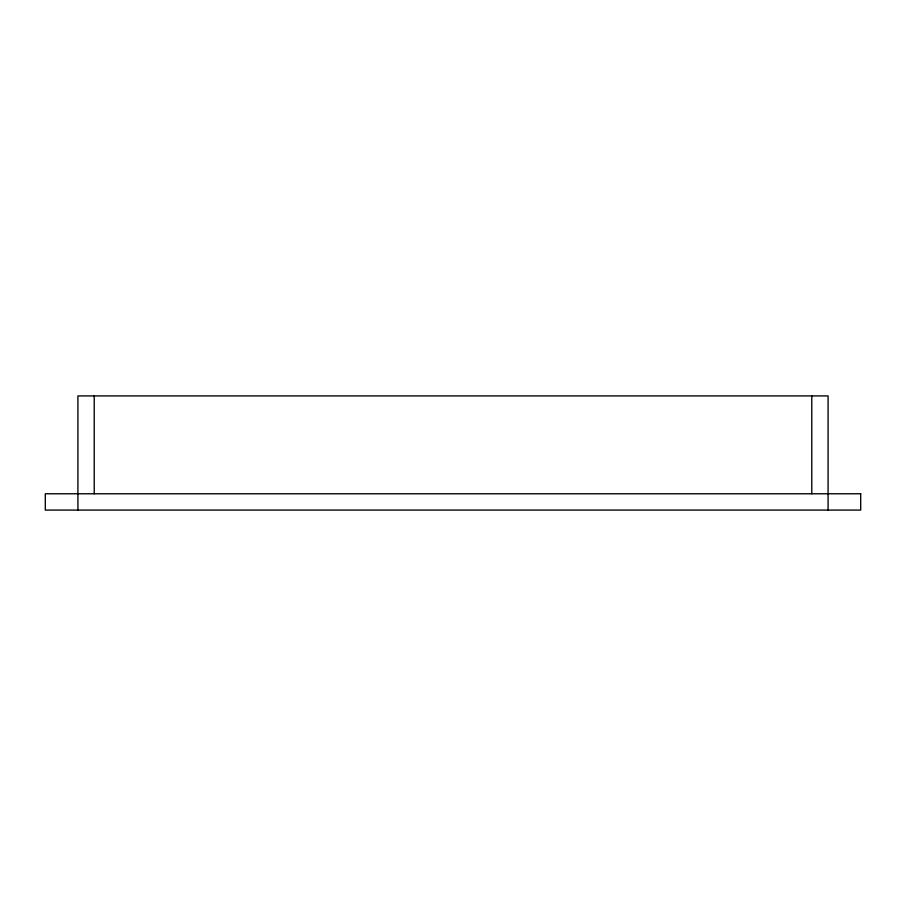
<?xml version="1.0" encoding="UTF-8"?>
<svg xmlns="http://www.w3.org/2000/svg" width="906" height="906" viewBox="0 0 906 906"><rect width="100%" height="100%" fill="white"/><g stroke="black" fill="none" stroke-linecap="round" stroke-linejoin="round"><path stroke-width="1.36" d="M828.084 510.078L828.084 395.922L77.916 395.922L77.916 510.078M811.776 395.922L811.776 493.77M94.224 395.922L94.224 493.77M860.7 493.77L45.3 493.77L45.3 510.078L860.7 510.078L860.7 493.77"/></g></svg>
